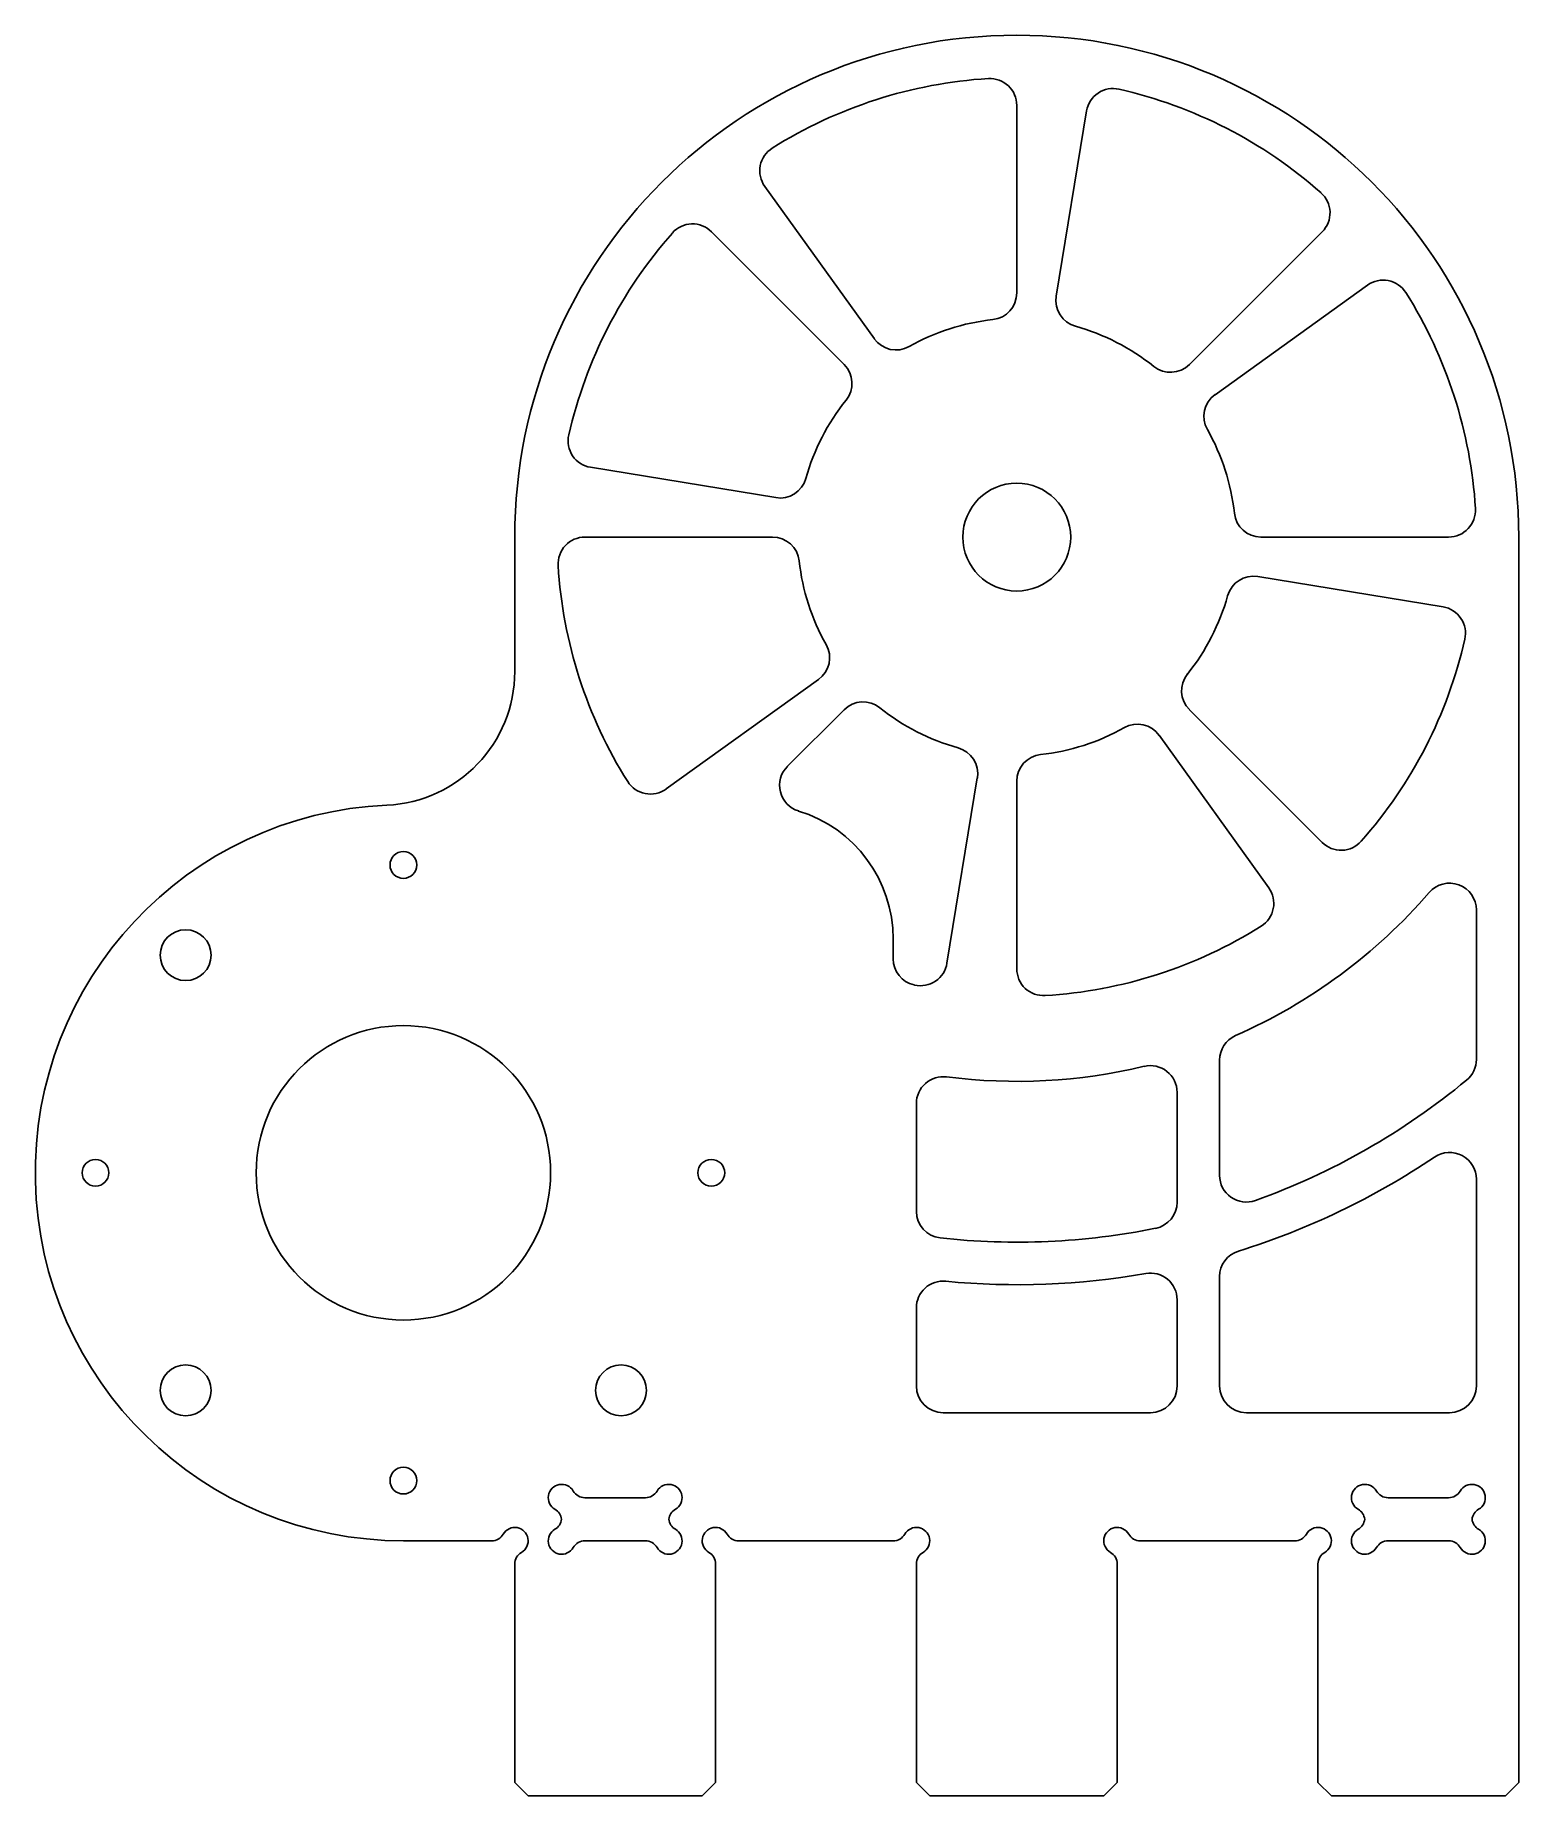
# Model space of a CAD drawing. Header units: millimetres. Extents: x -111 to 0, y -19 to 112.
import ezdxf

# ---------------------------------------------------------------- set-up
doc = ezdxf.new("R2010")
doc.units = ezdxf.units.MM

msp = doc.modelspace()

# ---------------------------------------------------------------- linework, layer by layer
at = {"color": 7, "linetype": 'Continuous', "lineweight": 25}
for p, q in [((-37.5, 107.26), (-37.5, 93.24)), ((-34.55, 93), (-32.28, 106.84)), ((-48.14, 89.81), (-56.32, 101.2)), ((-60.31, 97.81), (-50.4, 87.9)), ((-14.69, 97.81), (-24.6, 87.9)), ((-22.69, 85.64), (-11.3, 93.82)), ((-55.5, 77.95), (-69.34, 80.22)), ((-75, 75), (-75, 64.96)), ((-69.76, 75), (-55.74, 75)), ((-5.24, 75), (-19.26, 75)), ((0, -18.05), (0, 75)), ((-19.5, 72.05), (-5.66, 69.78)), ((-52.31, 64.36), (-63.7, 56.18)), ((-54.64, 57.86), (-50.4, 62.1)), ((-14.69, 52.19), (-24.6, 62.1)), ((-26.86, 60.19), (-18.68, 48.8)), ((-40.45, 57), (-42.72, 43.16)), ((-37.5, 42.74), (-37.5, 56.76)), ((-3.17, 47.14), (-3.17, 35.97)), ((-46.73, 44.97), (-46.73, 43.49)), ((-22.35, 27.31), (-22.35, 35.92)), ((-25.52, 33.51), (-25.52, 25.31)), ((-45, 24.62), (-45, 32.68)), ((-3.17, 27.02), (-3.17, 11.57)), ((-22.35, 11.57), (-22.35, 19.74)), ((-45, 11.57), (-45, 17.41)), ((-25.52, 18.01), (-25.52, 11.57)), ((-27.52, 9.57), (-43, 9.57)), ((-5.17, 9.57), (-20.35, 9.57)), ((-65.24, 3.22), (-69.76, 3.22)), ((-5.24, 3.22), (-9.76, 3.22)), ((-83.32, 0), (-76.73, 0)), ((-69.76, 0), (-65.24, 0)), ((-58.27, 0), (-46.73, 0)), ((-28.27, 0), (-16.73, 0)), ((-9.76, 0), (-5.24, 0)), ((-75, -18.05), (-75, -1.73)), ((-60, -1.73), (-60, -18.05)), ((-45, -18.05), (-45, -1.73)), ((-30, -1.73), (-30, -18.05)), ((-15, -18.05), (-15, -1.73)), ((-74, -19.05), (-75, -18.05)), ((-60, -18.05), (-61, -19.05)), ((-44, -19.05), (-45, -18.05)), ((-30, -18.05), (-31, -19.05)), ((-14, -19.05), (-15, -18.05)), ((0, -18.05), (-1, -19.05)), ((-61, -19.05), (-74, -19.05)), ((-31, -19.05), (-44, -19.05)), ((-1, -19.05), (-14, -19.05))]:
    msp.add_line(p, q, dxfattribs=at)
for centre, radius in [((-37.5, 75), 4.03), ((-83.32, 50.5), 1), ((-99.59, 43.76), 1.9), ((-83.32, 27.5), 11), ((-106.32, 27.5), 1), ((-60.32, 27.5), 1), ((-99.59, 11.24), 1.9), ((-67.06, 11.24), 1.9), ((-83.32, 4.5), 1)]:
    msp.add_circle(centre, radius, dxfattribs=at)
for centre, radius, start, end in [((-37.5, 75), 37.5, 0, 180), ((-37.5, 75), 34.33, 93.5472, 122.1475), ((-39.5, 107.26), 2, 0, 93.5472), ((-30.31, 106.52), 2, 77.1475, 170.6948), ((-37.5, 75), 34.33, 48.5472, 77.1475), ((-54.7, 102.37), 2, 122.1475, 215.6948), ((-16.1, 99.23), 2, 315, 48.5472), ((-37.5, 75), 34.32, 138.5472, 167.1475), ((-61.73, 96.4), 2, 45, 138.5472), ((-10.13, 92.2), 2, 32.1475, 125.6948), ((-39.5, 93.24), 2, 276.2572, 0), ((-32.58, 92.68), 2, 170.6948, 254.4376), ((-37.5, 75), 34.33, 3.5472, 32.1475), ((-37.5, 75), 16.35, 96.2572, 119.4376), ((-46.52, 90.98), 2, 215.6948, 299.4376), ((-37.5, 75), 16.35, 51.2572, 74.4376), ((-51.81, 86.48), 2, 321.2572, 45), ((-26.02, 89.31), 2, 231.2572, 315), ((-21.52, 84.02), 2, 125.6948, 209.4376), ((-37.5, 75), 16.35, 141.2572, 164.4376), ((-37.5, 75), 16.35, 6.2572, 29.4376), ((-69.02, 82.19), 2, 167.1475, 260.6948), ((-55.18, 79.92), 2, 260.6948, 344.4376), ((-19.26, 77), 2, 186.2572, 270), ((-5.24, 77), 2, 270, 3.5472), ((-69.76, 73), 2, 90, 183.5472), ((-55.74, 73), 2, 6.2572, 90), ((-37.5, 75), 34.33, 183.5472, 212.1475), ((-37.5, 75), 16.35, 186.2572, 209.4376), ((-19.82, 70.08), 2, 80.6948, 164.4376), ((-37.5, 75), 16.35, 321.2572, 344.4376), ((-5.98, 67.81), 2, 347.1475, 80.6948), ((-37.5, 75), 34.33, 318.5472, 347.1475), ((-53.48, 65.98), 2, 305.6948, 29.4376), ((-85, 64.96), 10, 272.5631, 0), ((-23.19, 63.52), 2, 141.2572, 225), ((-48.98, 60.69), 2, 51.2572, 135), ((-37.5, 75), 16.35, 231.2572, 254.4376), ((-37.5, 75), 16.35, 276.2572, 299.4376), ((-28.48, 59.02), 2, 35.6948, 119.4376), ((-42.42, 57.32), 2, 350.6948, 74.4376), ((-35.5, 56.76), 2, 96.2572, 180), ((-64.87, 57.8), 2, 212.1475, 305.6948), ((-53.22, 56.45), 2, 135, 252.9994), ((-83.32, 27.5), 27.5, 92.5631, 270), ((-56.73, 44.97), 10, 0, 72.9994), ((-13.27, 53.6), 2, 225, 318.5472), ((-20.3, 47.63), 2, 302.1475, 35.6948), ((-5.17, 47.14), 2, 0, 139.2416), ((-37.5, 75), 40.67, 293.699, 319.2416), ((-37.5, 75), 34.33, 273.5472, 302.1475), ((-44.73, 43.49), 2, 180, 257.0718), ((-44.69, 43.48), 2, 257.1475, 350.6948), ((-35.5, 42.74), 2, 180, 273.5472), ((-37.5, 75), 34.33, 257.0718, 257.1475), ((-20.35, 35.92), 2, 113.699, 180), ((-5.17, 35.97), 2, 309.6283, 0), ((-43, 32.68), 2, 82.5951, 180), ((-37.5, 75), 40.67, 262.5951, 283.5209), ((-27.52, 33.51), 2, 0, 103.5209), ((-37.5, 75), 52.68, 289.7815, 309.6283), ((-5.17, 27.02), 2, 0, 123.9665), ((-37.5, 75), 55.86, 287.2453, 303.9665), ((-20.35, 27.31), 2, 180, 289.7815), ((-27.52, 25.31), 2, 281.3537, 0), ((-43, 24.62), 2, 180, 263.77), ((-37.5, 75), 52.68, 263.77, 281.3537), ((-20.35, 19.74), 2, 107.2453, 180), ((-37.5, 75), 55.86, 264.5451, 279.9303), ((-27.52, 18.01), 2, 0, 99.9303), ((-43, 17.41), 2, 84.5451, 180), ((-43, 11.57), 2, 180, 270), ((-27.52, 11.57), 2, 270, 0), ((-20.35, 11.57), 2, 180, 270), ((-5.17, 11.57), 2, 270, 0), ((-71.5, 3.22), 1, 30, 240), ((-63.5, 3.22), 1, 300, 150), ((-11.5, 3.22), 1, 30, 240), ((-3.5, 3.22), 1, 300, 150), ((-69.76, 4.22), 1, 210, 270), ((-65.24, 4.22), 1, 270, 330), ((-9.76, 4.22), 1, 210, 270), ((-5.24, 4.22), 1, 270, 330), ((-72.5, 1.49), 1, 6.9897, 60), ((-72.5, 1.73), 1, 300, 353.0103), ((-62.5, 1.49), 1, 120, 173.0103), ((-62.5, 1.73), 1, 186.9897, 240), ((-12.5, 1.49), 1, 6.9897, 60), ((-12.5, 1.73), 1, 300, 353.0103), ((-2.5, 1.49), 1, 120, 173.0103), ((-2.5, 1.73), 1, 186.9897, 240), ((-76.73, 1), 1, 270, 330), ((-75, 0), 1, 300, 150), ((-71.5, 0), 1, 120, 330), ((-69.76, -1), 1, 90, 150), ((-65.24, -1), 1, 30, 90), ((-63.5, 0), 1, 210, 60), ((-60, 0), 1, 30, 240), ((-58.27, 1), 1, 210, 270), ((-46.73, 1), 1, 270, 330), ((-45, 0), 1, 300, 150), ((-30, 0), 1, 30, 240), ((-28.27, 1), 1, 210, 270), ((-16.73, 1), 1, 270, 330), ((-15, 0), 1, 300, 150), ((-11.5, 0), 1, 120, 330), ((-9.76, -1), 1, 90, 150), ((-5.24, -1), 1, 30, 90), ((-3.5, 0), 1, 210, 60), ((-74, -1.73), 1, 120, 180), ((-61, -1.73), 1, 0, 60), ((-44, -1.73), 1, 120, 180), ((-31, -1.73), 1, 0, 60), ((-14, -1.73), 1, 120, 180)]:
    msp.add_arc(centre, radius, start, end, dxfattribs=at)

doc.saveas('drawing.dxf')
